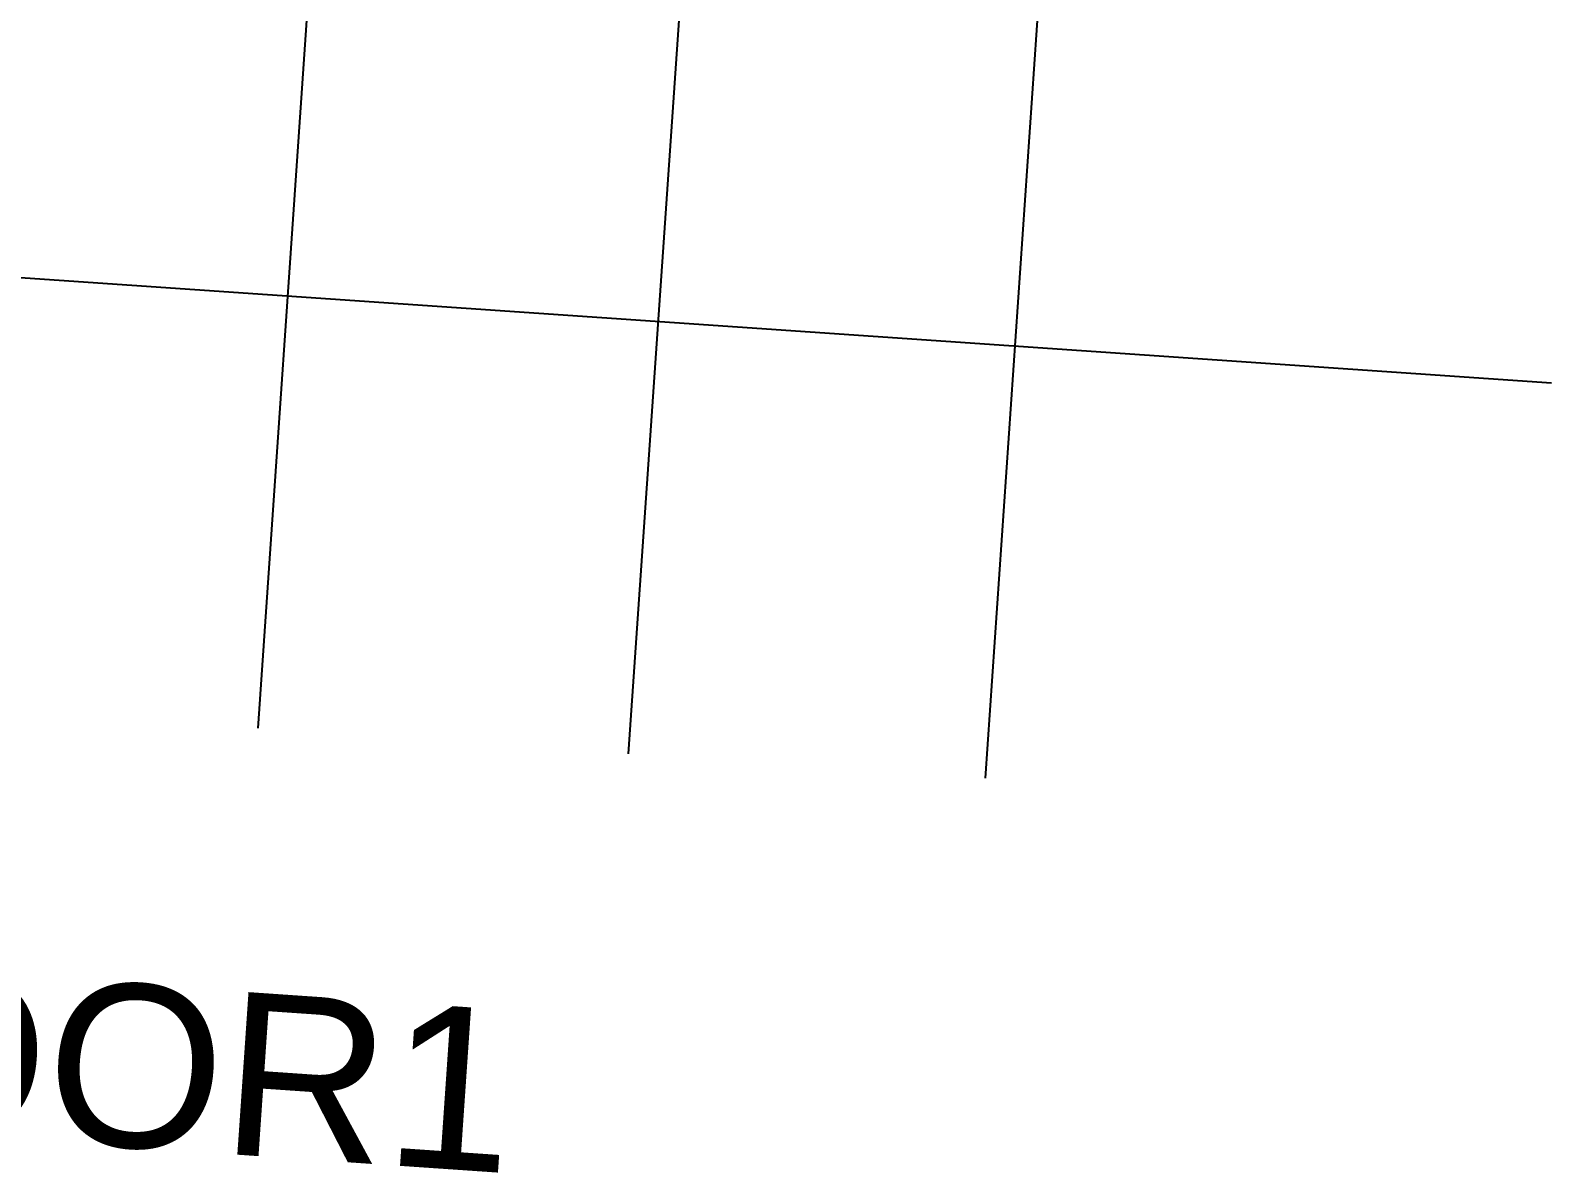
# Model space of a CAD drawing. Header units: inches. Extents: x 69222632 to 69224162, y 27679979 to 27681206.
# Drawn here: x 69223449 to 69224121, y 27679979 to 27680484 of the extents above; entities that cross this region are included whole.
import ezdxf

# ---------------------------------------------------------------- set-up
doc = ezdxf.new("R2010")
doc.units = ezdxf.units.IN
doc.header["$LTSCALE"] = 50
doc.header["$MEASUREMENT"] = 0
doc.layers.add('A-GRID', color=1, linetype='CONTINUOUS')
doc.layers.add('A-TTLB', color=4, linetype='CONTINUOUS')
doc.styles.add('CP_TITLE', font='arial.ttf', dxfattribs={"width": 0.85, "height": 0.125})

msp = doc.modelspace()

# ---------------------------------------------------------------- linework, layer by layer
at = {"layer": 'A-GRID'}
for p, q in [((69223549.63, 27680175.62), (69223617.07, 27681155.86)), ((69223713.25, 27680164.36), (69223780.69, 27681144.61)), ((69223870.86, 27680153.52), (69223938.31, 27681133.76)), ((69224120.98, 27680328.13), (69222648.73, 27680429.42))]:
    msp.add_line(p, q, dxfattribs=at)

# ---------------------------------------------------------------- texts
at = {"layer": 'A-TTLB', "style": 'CP_TITLE'}
msp.add_text('Hillcrest 0810 FLOOR1', height=72, rotation=356.06801, dxfattribs=at).set_placement((69222623.31, 27680050.23))

doc.saveas('drawing.dxf')
